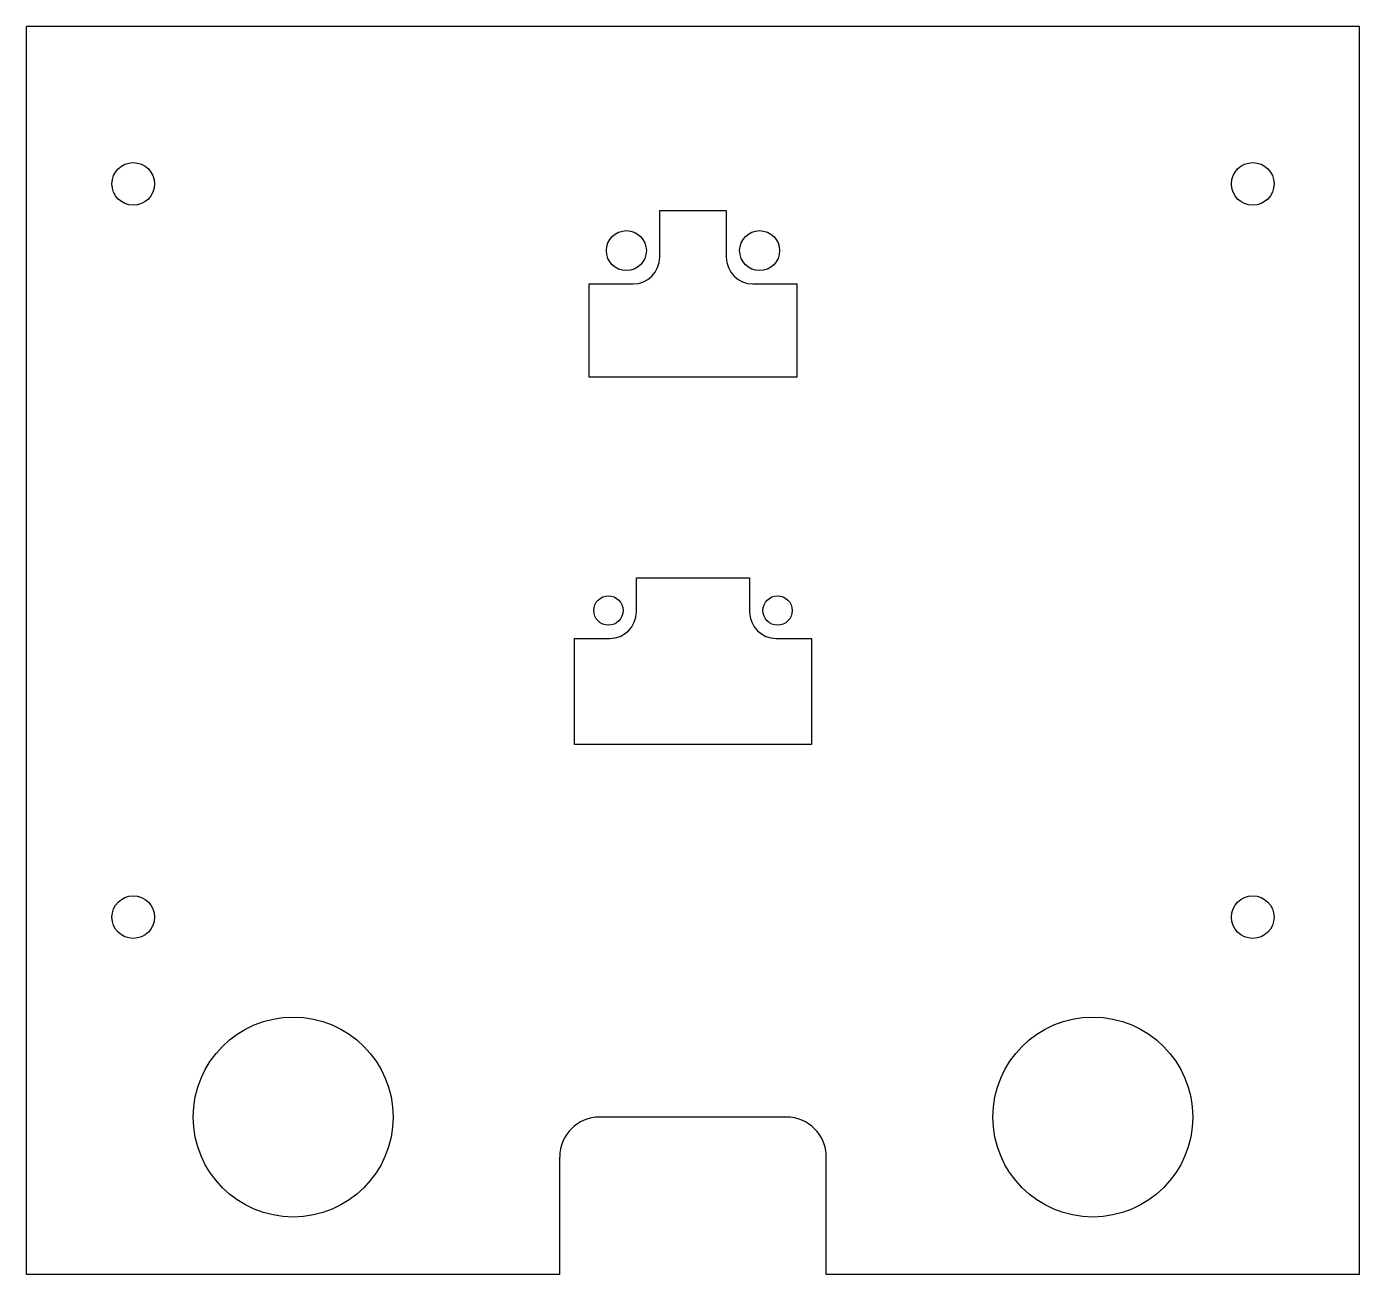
# Model space of a CAD drawing. Extents: x -50 to 50, y -97 to -3.
import ezdxf

# ---------------------------------------------------------------- set-up
doc = ezdxf.new("R2010")
doc.units = 0
doc.header["$MEASUREMENT"] = 0
doc.layers.add('VISIBLE', color=7, linetype='CONTINUOUS')

msp = doc.modelspace()

# ---------------------------------------------------------------- linework, layer by layer
at = {"layer": 'VISIBLE'}
for p, q in [((50, -3.2), (-50, -3.2)), ((-50, -96.8), (-50, -3.2)), ((50, -96.8), (50, -3.2)), ((-2.5, -17), (2.5, -17)), ((-2.5, -20.5), (-2.5, -17)), ((2.5, -17), (2.5, -20.5)), ((-7.8, -29.5), (-7.8, -22.5)), ((-7.8, -22.5), (-4.5, -22.5)), ((4.5, -22.5), (7.8, -22.5)), ((7.8, -22.5), (7.8, -29.5)), ((7.8, -29.5), (-7.8, -29.5)), ((-4.25, -44.55), (4.25, -44.55)), ((-4.25, -47.1), (-4.25, -44.55)), ((4.25, -44.55), (4.25, -47.1)), ((-8.9, -57.05), (-8.9, -49.1)), ((-8.9, -49.1), (-6.25, -49.1)), ((6.25, -49.1), (8.9, -49.1)), ((8.9, -49.1), (8.9, -57.05)), ((8.9, -57.05), (-8.9, -57.05)), ((7, -85), (-7, -85)), ((-10, -96.8), (-10, -88)), ((10, -96.8), (10, -88)), ((-10, -96.8), (-50, -96.8)), ((50, -96.8), (10, -96.8))]:
    msp.add_line(p, q, dxfattribs=at)
for centre, radius in [((-42, -15), 1.6), ((42, -15), 1.6), ((-5, -20), 1.5), ((5, -20), 1.5), ((-6.35, -47), 1.1), ((6.35, -47), 1.1), ((-42, -70), 1.6), ((42, -70), 1.6), ((-30, -85), 7.5), ((30, -85), 7.5)]:
    msp.add_circle(centre, radius, dxfattribs=at)
for centre, radius, start, end in [((-4.5, -20.5), 2, 270, 0), ((4.5, -20.5), 2, 180, 270), ((-6.25, -47.1), 2, 270, 0), ((6.25, -47.1), 2, 180, 270), ((-7, -88), 3, 90, 180), ((7, -88), 3, 0, 90)]:
    msp.add_arc(centre, radius, start, end, dxfattribs=at)

doc.saveas('drawing.dxf')
